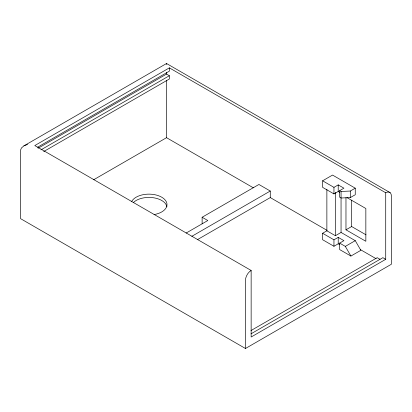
<?xml version="1.0" encoding="UTF-8"?>
<svg xmlns="http://www.w3.org/2000/svg" width="412" height="412" viewBox="0 0 412 412"><rect width="100%" height="100%" fill="white"/><g stroke="black" fill="none" stroke-linecap="round" stroke-linejoin="round"><path stroke-width="0.62" d="M390.159 192.672L166.536 63.505L23.927 145.843L21.465 147.97L20.657 149.834L20.6 218.669L245.464 348.495L391.4 264.236L391.4 196.045A8.029 4.635 -60 0 0 385.72 192.77L169.373 67.862L34.793 145.56L251.145 270.468L251.145 337.021L385.72 259.318L385.72 192.77M37.574 147.233L169.373 71.142L169.373 67.862M38.074 148.248L166.536 74.083L169.373 75.72L169.373 79.001L43.693 151.565M40.912 149.891L169.373 75.72M93.684 179.75L166.536 137.69L253.349 187.815M202.132 223.814L202.132 217.253L258.916 184.473L270.272 191.029L270.272 197.585L327.082 230.385M186.142 233.048L207.813 220.533L202.132 217.253M191.863 236.297L270.272 191.029M197.425 239.645L270.272 197.585M322.601 180.801L332.541 175.064L355.257 188.181L355.257 194.732L350.298 197.595L341.054 198.007L339.648 197.194L339.648 190.643L343.912 188.181L338.221 184.895L333.952 187.357L322.601 180.801L322.601 187.352L333.952 193.908L338.221 191.446L339.771 192.342M339.648 190.643L341.054 191.456L350.298 191.044L355.257 188.181M339.838 244.738L338.221 243.806L333.952 246.273L322.601 239.717L322.601 233.269L326.871 230.808L335.383 235.721L341.054 232.45L341.054 191.456M345.972 197.672L345.972 229.814L351.652 226.538L366.005 234.825M322.601 233.269L333.952 239.825L338.221 237.363L343.912 240.649L339.648 243.111L339.648 249.559L350.911 256.058L360.845 250.321L355.262 240.654L341.054 232.45M339.648 243.111L345.328 246.391L355.262 240.654M250.97 330.568L377.207 257.685L380.044 259.323M251.032 333.813L382.882 257.68L385.72 259.318M23.927 145.843L27.609 144.421M347.079 197.667L365.846 208.503L365.846 241.288L345.972 229.814M360.5 249.677L376.094 258.679M345.328 246.391L350.911 256.058M351.652 200.18L351.652 226.538M350.298 191.044L350.298 197.595M338.221 184.895L338.221 191.446M338.221 237.363L338.221 243.806M335.383 192.358L335.383 235.721M333.952 187.357L333.952 193.908M333.952 239.825L333.952 246.273M326.871 189.355L326.871 230.808M245.464 348.495L245.464 280.304A8.029 4.635 -60 0 1 251.145 270.468M166.536 72.363L166.536 74.083M166.536 80.572L166.536 137.69M131.613 201.597A18.066 10.434 0 0 1 161.71 197.194A18.066 10.434 0 0 1 154.088 214.57M133.411 202.508A18.066 10.434 0 0 1 152.883 197.672A18.066 10.434 0 0 1 166.917 206.845M166.536 63.505L166.536 64.21L166.536 63.505"/></g></svg>
